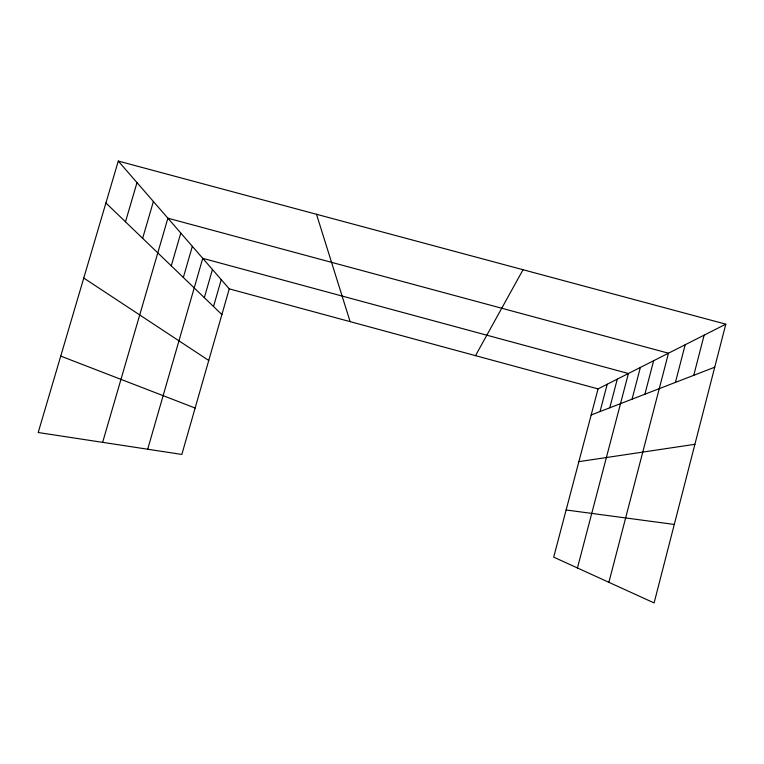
<?xml version="1.0" encoding="UTF-8"?>
<svg xmlns="http://www.w3.org/2000/svg" width="764" height="764" viewBox="0 0 764 764"><rect width="100%" height="100%" fill="white"/><g stroke="black" fill="none" stroke-linecap="round" stroke-linejoin="round"><path stroke-width="1.15" d="M693.76 375.325L704.131 335.148M725.8 324.165L654.099 602.939L553.699 557.137L598.05 388.886L725.8 324.165L118.277 161.061L38.2 432.519L181.842 454.437L229.257 288.859L118.277 161.061M608.889 582.321L668.481 353.207L167.889 218.198L102.634 442.346M675.424 382.411L685.184 344.745M577.441 567.977L628.409 373.5L202.746 258.337L147.691 449.222M632.057 399.18L640.356 367.455M644.892 394.214L653.631 360.723M600.026 411.567L607.218 384.235M609.758 407.804L617.293 379.135M213.528 306.507L221.245 279.624M204.341 297.673L212.449 269.501M171.27 265.862L180.791 233.049M183.341 277.475L192.347 246.352M142.639 238.32L153.402 201.505M125.487 221.818L136.995 182.615M475.514 355.652L523.044 269.73M591.164 414.995L714.732 367.207M578.864 461.647L694.906 444.304M566.124 509.98L674.287 524.448M229.257 288.859L598.05 388.886M60.738 356.1L195.135 408.024M83.763 278.058L208.753 360.474M105.909 202.985L221.904 314.567M316.497 214.283L350.122 321.644"/></g></svg>
